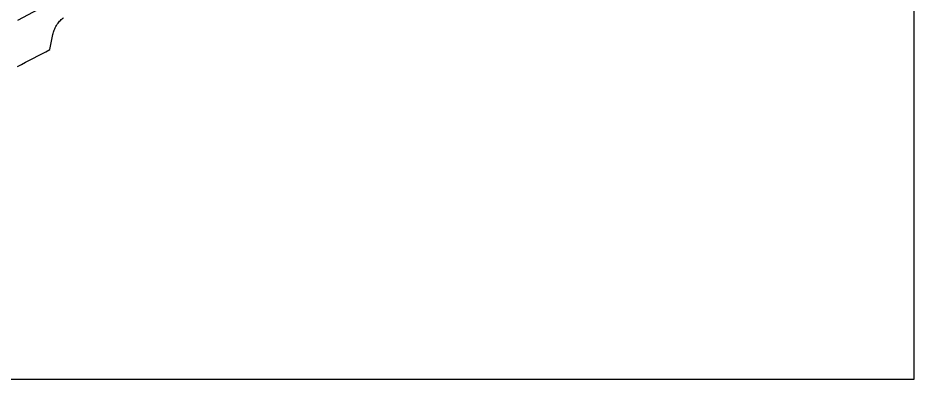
# Model space of a CAD drawing. Header units: inches. Extents: x 110042 to 357611, y 89798 to 292388.
# Drawn here: x 222659 to 229643, y 148782 to 151599 of the extents above; entities that cross this region are included whole.
import ezdxf

# ---------------------------------------------------------------- set-up
doc = ezdxf.new("R2010")
doc.units = ezdxf.units.IN
doc.header["$MEASUREMENT"] = 0

# ---------------------------------------------------------------- blocks, each defined once
blk = doc.blocks.new('S')
blk.add_line((3022.1597, 6963.6141), (3022.1704, 6963.6682))
for centre, radius, start, end in [((3010.0002, 6986.9457), 26.1628, 297.41172, 301.81968), ((3022.2455, 6963.674), 0.0655, 124.3908, 125.9797), ((3008.9794, 6988.6546), 28.2975, 297.49452, 297.76049)]:
    blk.add_arc(centre, radius, start, end)
blk.add_open_spline([(3022.1704, 6963.6682), (3022.1715, 6963.6737), (3022.1741, 6963.6821), (3022.179, 6963.6929), (3022.1836, 6963.7012), (3022.1889, 6963.7089), (3022.1963, 6963.718), (3022.2026, 6963.7238), (3022.207, 6963.727)], degree=3, knots=[0, 0, 0, 0, 0.23834, 0.36962, 0.504611, 0.638783, 0.768241, 1, 1, 1, 1])

msp = doc.modelspace()

# ---------------------------------------------------------------- linework, layer by layer
at = {"color": 32, "true_color": 0xcd6928}
for p, q in [((229643, 148782), (229643, 193111.2)), ((197860, 148782), (229643, 148782))]:
    msp.add_line(p, q, dxfattribs=at)

# ---------------------------------------------------------------- block references
at = {"xscale": 2168.486986035371, "yscale": 2168.486986035371, "zscale": 2168.486986035371}
msp.add_blockref('S', (-6330606.2, -14949155), dxfattribs=at)

doc.saveas('drawing.dxf')
